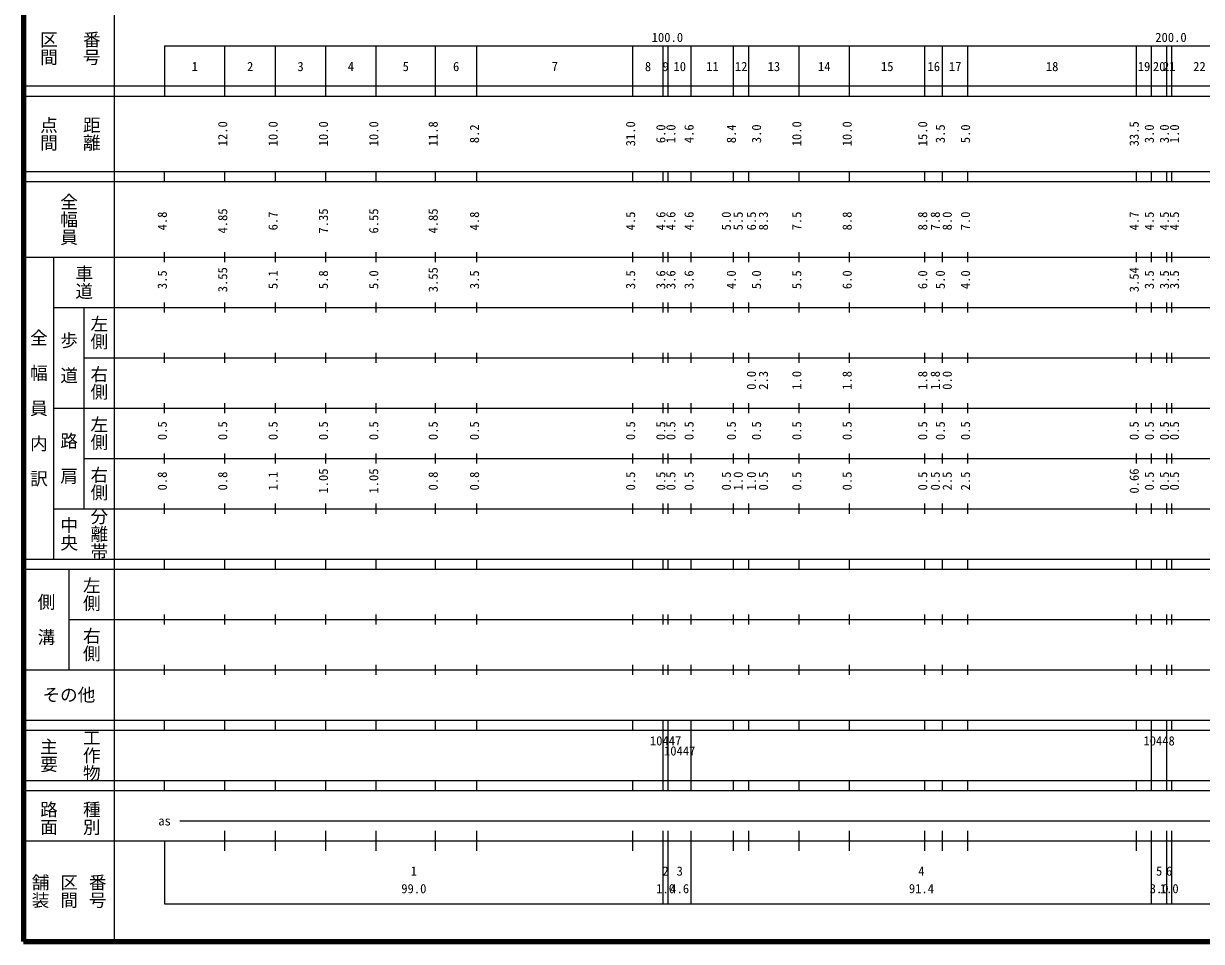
# Model space of a CAD drawing. Units: millimetres on the paper, enlarged 1000 times. Extents: x 40000 to 680000, y 20000 to 380000.
# Drawn here: x 40000 to 273899, y 20000 to 202409 of the extents above; entities that cross this region are included whole.
import ezdxf
from ezdxf.enums import TextEntityAlignment as Align

# ---------------------------------------------------------------- set-up
doc = ezdxf.new("R2010")
doc.units = ezdxf.units.MM
doc.header["$LTSCALE"] = 1000
doc.layers.add('S-TTL', color=2, linetype='Continuous', lineweight=140)
doc.layers.add('S-TTL-BAND', color=7, linetype='Continuous', lineweight=25)
doc.styles.add('@ＭＳ ゴシック', font='')
doc.styles.add('ＭＳ ゴシック', font='')
doc.styles.get('@ＭＳ ゴシック').set_extended_font_data('@MS Gothic')
doc.styles.get('ＭＳ ゴシック').set_extended_font_data('MS Gothic')

msp = doc.modelspace()

# ---------------------------------------------------------------- linework, layer by layer
at = {"layer": 'S-TTL'}
for p, q in [((40000, 380000), (40000, 20000)), ((40000, 20000), (680000, 20000))]:
    msp.add_line(p, q, dxfattribs=at)
at = {"layer": 'S-TTL-BAND'}
for p, q in [((58000, 370000), (58000, 20000)), ((68000, 198000), (579000, 198000)), ((68000, 198000), (68000, 188000)), ((80000, 188000), (80000, 198000)), ((90000, 188000), (90000, 198000)), ((100000, 188000), (100000, 198000)), ((110000, 188000), (110000, 198000)), ((121800, 188000), (121800, 198000)), ((130000, 188000), (130000, 198000)), ((161000, 188000), (161000, 198000)), ((167000, 188000), (167000, 198000)), ((168000, 188000), (168000, 198000)), ((172600, 188000), (172600, 198000)), ((181000, 188000), (181000, 198000)), ((184000, 188000), (184000, 198000)), ((194000, 188000), (194000, 198000)), ((204000, 188000), (204000, 198000)), ((219000, 188000), (219000, 198000)), ((222500, 188000), (222500, 198000)), ((227500, 188000), (227500, 198000)), ((261000, 188000), (261000, 198000)), ((264000, 188000), (264000, 198000)), ((267000, 188000), (267000, 198000)), ((268000, 188000), (268000, 198000)), ((40000, 190000), (579000, 190000)), ((40000, 188000), (579000, 188000)), ((40000, 173000), (579000, 173000)), ((40000, 171000), (579000, 171000)), ((68000, 171000), (68000, 173000)), ((80000, 171000), (80000, 173000)), ((90000, 171000), (90000, 173000)), ((100000, 171000), (100000, 173000)), ((110000, 171000), (110000, 173000)), ((121800, 171000), (121800, 173000)), ((130000, 171000), (130000, 173000)), ((161000, 171000), (161000, 173000)), ((167000, 171000), (167000, 173000)), ((168000, 171000), (168000, 173000)), ((172600, 171000), (172600, 173000)), ((181000, 171000), (181000, 173000)), ((184000, 171000), (184000, 173000)), ((194000, 171000), (194000, 173000)), ((204000, 171000), (204000, 173000)), ((219000, 171000), (219000, 173000)), ((222500, 171000), (222500, 173000)), ((227500, 171000), (227500, 173000)), ((261000, 171000), (261000, 173000)), ((264000, 171000), (264000, 173000)), ((267000, 171000), (267000, 173000)), ((268000, 171000), (268000, 173000)), ((68000, 155000), (68000, 157000)), ((80000, 155000), (80000, 157000)), ((90000, 155000), (90000, 157000)), ((100000, 155000), (100000, 157000)), ((110000, 155000), (110000, 157000)), ((121800, 155000), (121800, 157000)), ((130000, 155000), (130000, 157000)), ((161000, 155000), (161000, 157000)), ((167000, 155000), (167000, 157000)), ((168000, 155000), (168000, 157000)), ((172600, 155000), (172600, 157000)), ((181000, 155000), (181000, 157000)), ((184000, 155000), (184000, 157000)), ((194000, 155000), (194000, 157000)), ((204000, 155000), (204000, 157000)), ((219000, 155000), (219000, 157000)), ((222500, 155000), (222500, 157000)), ((227500, 155000), (227500, 157000)), ((261000, 155000), (261000, 157000)), ((264000, 155000), (264000, 157000)), ((267000, 155000), (267000, 157000)), ((268000, 155000), (268000, 157000)), ((40000, 156000), (579000, 156000)), ((46000, 96000), (46000, 156000)), ((46000, 146000), (579000, 146000)), ((52000, 146000), (52000, 106000)), ((68000, 145000), (68000, 147000)), ((80000, 145000), (80000, 147000)), ((90000, 145000), (90000, 147000)), ((100000, 145000), (100000, 147000)), ((110000, 145000), (110000, 147000)), ((121800, 145000), (121800, 147000)), ((130000, 145000), (130000, 147000)), ((161000, 145000), (161000, 147000)), ((167000, 145000), (167000, 147000)), ((168000, 145000), (168000, 147000)), ((172600, 145000), (172600, 147000)), ((181000, 145000), (181000, 147000)), ((184000, 145000), (184000, 147000)), ((194000, 145000), (194000, 147000)), ((204000, 145000), (204000, 147000)), ((219000, 145000), (219000, 147000)), ((222500, 145000), (222500, 147000)), ((227500, 145000), (227500, 147000)), ((261000, 145000), (261000, 147000)), ((264000, 145000), (264000, 147000)), ((267000, 145000), (267000, 147000)), ((268000, 145000), (268000, 147000)), ((52000, 136000), (579000, 136000)), ((68000, 135000), (68000, 137000)), ((80000, 135000), (80000, 137000)), ((90000, 135000), (90000, 137000)), ((100000, 135000), (100000, 137000)), ((110000, 135000), (110000, 137000)), ((121800, 135000), (121800, 137000)), ((130000, 135000), (130000, 137000)), ((161000, 135000), (161000, 137000)), ((167000, 135000), (167000, 137000)), ((168000, 135000), (168000, 137000)), ((172600, 135000), (172600, 137000)), ((181000, 135000), (181000, 137000)), ((184000, 135000), (184000, 137000)), ((194000, 135000), (194000, 137000)), ((204000, 135000), (204000, 137000)), ((219000, 135000), (219000, 137000)), ((222500, 135000), (222500, 137000)), ((227500, 135000), (227500, 137000)), ((261000, 135000), (261000, 137000)), ((264000, 135000), (264000, 137000)), ((267000, 135000), (267000, 137000)), ((268000, 135000), (268000, 137000)), ((68000, 125000), (68000, 127000)), ((80000, 125000), (80000, 127000)), ((90000, 125000), (90000, 127000)), ((100000, 125000), (100000, 127000)), ((110000, 125000), (110000, 127000)), ((121800, 125000), (121800, 127000)), ((130000, 125000), (130000, 127000)), ((161000, 125000), (161000, 127000)), ((167000, 125000), (167000, 127000)), ((168000, 125000), (168000, 127000)), ((172600, 125000), (172600, 127000)), ((181000, 125000), (181000, 127000)), ((184000, 125000), (184000, 127000)), ((194000, 125000), (194000, 127000)), ((204000, 125000), (204000, 127000)), ((219000, 125000), (219000, 127000)), ((222500, 125000), (222500, 127000)), ((227500, 125000), (227500, 127000)), ((261000, 125000), (261000, 127000)), ((264000, 125000), (264000, 127000)), ((267000, 125000), (267000, 127000)), ((268000, 125000), (268000, 127000)), ((46000, 126000), (579000, 126000)), ((68000, 115000), (68000, 117000)), ((80000, 115000), (80000, 117000)), ((90000, 115000), (90000, 117000)), ((100000, 115000), (100000, 117000)), ((110000, 115000), (110000, 117000)), ((121800, 115000), (121800, 117000)), ((130000, 115000), (130000, 117000)), ((161000, 115000), (161000, 117000)), ((167000, 115000), (167000, 117000)), ((168000, 115000), (168000, 117000)), ((172600, 115000), (172600, 117000)), ((181000, 115000), (181000, 117000)), ((184000, 115000), (184000, 117000)), ((194000, 115000), (194000, 117000)), ((204000, 115000), (204000, 117000)), ((219000, 115000), (219000, 117000)), ((222500, 115000), (222500, 117000)), ((227500, 115000), (227500, 117000)), ((261000, 115000), (261000, 117000)), ((264000, 115000), (264000, 117000)), ((267000, 115000), (267000, 117000)), ((268000, 115000), (268000, 117000)), ((52000, 116000), (579000, 116000)), ((46000, 106000), (579000, 106000)), ((68000, 105000), (68000, 107000)), ((80000, 105000), (80000, 107000)), ((90000, 105000), (90000, 107000)), ((100000, 105000), (100000, 107000)), ((110000, 105000), (110000, 107000)), ((121800, 105000), (121800, 107000)), ((130000, 105000), (130000, 107000)), ((161000, 105000), (161000, 107000)), ((167000, 105000), (167000, 107000)), ((168000, 105000), (168000, 107000)), ((172600, 105000), (172600, 107000)), ((181000, 105000), (181000, 107000)), ((184000, 105000), (184000, 107000)), ((194000, 105000), (194000, 107000)), ((204000, 105000), (204000, 107000)), ((219000, 105000), (219000, 107000)), ((222500, 105000), (222500, 107000)), ((227500, 105000), (227500, 107000)), ((261000, 105000), (261000, 107000)), ((264000, 105000), (264000, 107000)), ((267000, 105000), (267000, 107000)), ((268000, 105000), (268000, 107000)), ((40000, 96000), (579000, 96000)), ((68000, 94000), (68000, 96000)), ((80000, 94000), (80000, 96000)), ((90000, 94000), (90000, 96000)), ((100000, 94000), (100000, 96000)), ((110000, 94000), (110000, 96000)), ((121800, 94000), (121800, 96000)), ((130000, 94000), (130000, 96000)), ((161000, 94000), (161000, 96000)), ((167000, 94000), (167000, 96000)), ((168000, 94000), (168000, 96000)), ((172600, 94000), (172600, 96000)), ((181000, 94000), (181000, 96000)), ((184000, 94000), (184000, 96000)), ((194000, 94000), (194000, 96000)), ((204000, 94000), (204000, 96000)), ((219000, 94000), (219000, 96000)), ((222500, 94000), (222500, 96000)), ((227500, 94000), (227500, 96000)), ((261000, 94000), (261000, 96000)), ((264000, 94000), (264000, 96000)), ((267000, 94000), (267000, 96000)), ((268000, 94000), (268000, 96000)), ((40000, 94000), (579000, 94000)), ((49000, 94000), (49000, 74000)), ((68000, 83000), (68000, 85000)), ((80000, 83000), (80000, 85000)), ((90000, 83000), (90000, 85000)), ((100000, 83000), (100000, 85000)), ((110000, 83000), (110000, 85000)), ((121800, 83000), (121800, 85000)), ((130000, 83000), (130000, 85000)), ((161000, 83000), (161000, 85000)), ((167000, 83000), (167000, 85000)), ((168000, 83000), (168000, 85000)), ((172600, 83000), (172600, 85000)), ((181000, 83000), (181000, 85000)), ((184000, 83000), (184000, 85000)), ((194000, 83000), (194000, 85000)), ((204000, 83000), (204000, 85000)), ((219000, 83000), (219000, 85000)), ((222500, 83000), (222500, 85000)), ((227500, 83000), (227500, 85000)), ((261000, 83000), (261000, 85000)), ((264000, 83000), (264000, 85000)), ((267000, 83000), (267000, 85000)), ((268000, 83000), (268000, 85000)), ((49000, 84000), (579000, 84000)), ((68000, 73000), (68000, 75000)), ((80000, 73000), (80000, 75000)), ((90000, 73000), (90000, 75000)), ((100000, 73000), (100000, 75000)), ((110000, 73000), (110000, 75000)), ((121800, 73000), (121800, 75000)), ((130000, 73000), (130000, 75000)), ((161000, 73000), (161000, 75000)), ((167000, 73000), (167000, 75000)), ((168000, 73000), (168000, 75000)), ((172600, 73000), (172600, 75000)), ((181000, 73000), (181000, 75000)), ((184000, 73000), (184000, 75000)), ((194000, 73000), (194000, 75000)), ((204000, 73000), (204000, 75000)), ((219000, 73000), (219000, 75000)), ((222500, 73000), (222500, 75000)), ((227500, 73000), (227500, 75000)), ((261000, 73000), (261000, 75000)), ((264000, 73000), (264000, 75000)), ((267000, 73000), (267000, 75000)), ((268000, 73000), (268000, 75000)), ((40000, 74000), (579000, 74000)), ((40000, 64000), (579000, 64000)), ((68000, 62000), (68000, 64000)), ((80000, 62000), (80000, 64000)), ((90000, 62000), (90000, 64000)), ((100000, 62000), (100000, 64000)), ((110000, 62000), (110000, 64000)), ((121800, 62000), (121800, 64000)), ((130000, 62000), (130000, 64000)), ((161000, 62000), (161000, 64000)), ((167000, 62000), (167000, 64000)), ((168000, 62000), (168000, 64000)), ((172600, 62000), (172600, 64000)), ((181000, 62000), (181000, 64000)), ((184000, 62000), (184000, 64000)), ((194000, 62000), (194000, 64000)), ((204000, 62000), (204000, 64000)), ((219000, 62000), (219000, 64000)), ((222500, 62000), (222500, 64000)), ((227500, 62000), (227500, 64000)), ((261000, 62000), (261000, 64000)), ((264000, 62000), (264000, 64000)), ((267000, 62000), (267000, 64000)), ((268000, 62000), (268000, 64000)), ((40000, 62000), (579000, 62000)), ((167000, 52000), (167000, 62000)), ((168000, 52000), (168000, 62000)), ((168000, 52000), (168000, 62000)), ((172600, 52000), (172600, 62000)), ((264000, 52000), (264000, 62000)), ((267000, 52000), (267000, 62000)), ((40000, 52000), (579000, 52000)), ((68000, 50000), (68000, 52000)), ((80000, 50000), (80000, 52000)), ((90000, 50000), (90000, 52000)), ((100000, 50000), (100000, 52000)), ((110000, 50000), (110000, 52000)), ((121800, 50000), (121800, 52000)), ((130000, 50000), (130000, 52000)), ((161000, 50000), (161000, 52000)), ((167000, 50000), (167000, 52000)), ((168000, 50000), (168000, 52000)), ((172600, 50000), (172600, 52000)), ((181000, 50000), (181000, 52000)), ((184000, 50000), (184000, 52000)), ((194000, 50000), (194000, 52000)), ((204000, 50000), (204000, 52000)), ((219000, 50000), (219000, 52000)), ((222500, 50000), (222500, 52000)), ((227500, 50000), (227500, 52000)), ((261000, 50000), (261000, 52000)), ((264000, 50000), (264000, 52000)), ((267000, 50000), (267000, 52000)), ((268000, 50000), (268000, 52000)), ((40000, 50000), (579000, 50000)), ((71000, 44000), (558000, 44000)), ((40000, 40000), (579000, 40000)), ((68000, 40000), (68000, 27500)), ((80000, 38000), (80000, 42000)), ((90000, 38000), (90000, 42000)), ((100000, 38000), (100000, 42000)), ((110000, 38000), (110000, 42000)), ((121800, 38000), (121800, 42000)), ((130000, 38000), (130000, 42000)), ((161000, 38000), (161000, 42000)), ((167000, 27500), (167000, 42000)), ((168000, 27500), (168000, 42000)), ((172600, 27500), (172600, 42000)), ((181000, 38000), (181000, 42000)), ((184000, 38000), (184000, 42000)), ((194000, 38000), (194000, 42000)), ((204000, 38000), (204000, 42000)), ((219000, 38000), (219000, 42000)), ((222500, 38000), (222500, 42000)), ((227500, 38000), (227500, 42000)), ((261000, 38000), (261000, 42000)), ((264000, 27500), (264000, 42000)), ((267000, 27500), (267000, 42000)), ((268000, 27500), (268000, 42000)), ((68000, 27500), (579000, 27500))]:
    msp.add_line(p, q, dxfattribs=at)

# ---------------------------------------------------------------- texts
at = {"layer": 'S-TTL-BAND', "style": '@ＭＳ ゴシック'}
for s, p in [('区間', (45000, 197500)), ('番号', (53500, 197500)), ('点間', (45000, 180500)), ('距離', (53500, 180500)), ('全幅員', (49000, 163500)), ('車道', (52000, 151000)), ('左側', (55000, 141000)), ('全\u3000幅\u3000員\u3000内\u3000訳', (43000, 126000)), ('歩\u3000道', (49000, 136000)), ('右側', (55000, 131000)), ('左側', (55000, 121000)), ('路\u3000肩', (49000, 116000)), ('右側', (55000, 111000)), ('分離帯', (55000, 101000)), ('中央', (49000, 101000)), ('左側', (53500, 89000)), ('側\u3000溝', (44500, 84000)), ('右側', (53500, 79000)), ('工作物', (53500, 57000)), ('主要', (45000, 57000)), ('路面', (45000, 44500)), ('種別', (53500, 44500)), ('舗装', (43333, 30000)), ('区間', (49000, 30000)), ('番号', (54667, 30000))]:
    msp.add_text(s, height=2566, rotation=270, dxfattribs=at).set_placement(p, align=Align.MIDDLE_CENTER)
at = {"layer": 'S-TTL-BAND', "style": 'ＭＳ ゴシック'}
for s, p in [('100.0', (167844, 198195)), ('200.0', (267844, 198195)), ('1', (74000, 192405)), ('2', (85000, 192405)), ('3', (95000, 192405)), ('4', (105000, 192405)), ('5', (115900, 192405)), ('6', (125900, 192405)), ('7', (145500, 192405)), ('8', (164000, 192405)), ('9', (167500, 192405)), ('10', (170300, 192405)), ('11', (176800, 192405)), ('12', (182500, 192405)), ('13', (189000, 192405)), ('14', (199000, 192405)), ('15', (211500, 192405)), ('16', (220750, 192405)), ('17', (225000, 192405)), ('18', (244250, 192405)), ('19', (262500, 192405)), ('20', (265500, 192405)), ('21', (267500, 192405)), ('22', (273500, 192405)), ('as', (68000, 42500)), ('1', (117500, 32523)), ('2', (167500, 32523)), ('3', (170300, 32523)), ('4', (218300, 32523)), ('5', (265500, 32523)), ('6', (267500, 32523)), ('99.0', (117500, 29033)), ('1.0', (167500, 29033)), ('4.6', (170300, 29033)), ('91.4', (218300, 29033)), ('3.0', (265500, 29033)), ('1.0', (267500, 29033))]:
    msp.add_text(s, height=1833, dxfattribs=at).set_placement(p, align=Align.BOTTOM_CENTER)
for s, p in [('12.0', (81000, 180500)), ('10.0', (91000, 180500)), ('10.0', (101000, 180500)), ('10.0', (111000, 180500)), ('11.8', (122800, 180500)), ('31.0', (162000, 180500)), ('10.0', (195000, 180500)), ('10.0', (205000, 180500)), ('15.0', (220000, 180500)), ('33.5', (262000, 180500)), ('8.2', (131000, 180500)), ('6.0', (168000, 180500)), ('1.0', (170000, 180500)), ('4.6', (173600, 180500)), ('8.4', (182000, 180500)), ('3.0', (187000, 180500)), ('3.5', (223500, 180500)), ('5.0', (228500, 180500)), ('3.0', (265000, 180500)), ('3.0', (268000, 180500)), ('1.0', (270000, 180500)), ('4.8', (69000, 163174)), ('4.85', (81000, 163174)), ('6.7', (91000, 163174)), ('7.35', (101000, 163174)), ('6.55', (111000, 163174)), ('4.85', (122800, 163174)), ('4.8', (131000, 163174)), ('4.5', (162000, 163174)), ('4.6', (168000, 163174)), ('4.6', (170000, 163174)), ('4.6', (173600, 163174)), ('5.0', (181000, 163174)), ('5.5', (183370, 163174)), ('6.5', (186000, 163174)), ('8.3', (188370, 163174)), ('7.5', (195000, 163174)), ('8.8', (205000, 163174)), ('8.8', (220000, 163174)), ('7.8', (222500, 163174)), ('8.0', (224870, 163174)), ('7.0', (228500, 163174)), ('4.7', (262000, 163174)), ('4.5', (265000, 163174)), ('4.5', (268000, 163174)), ('4.5', (270000, 163174)), ('3.5', (69000, 151500)), ('3.55', (81000, 151500)), ('5.1', (91000, 151500)), ('5.8', (101000, 151500)), ('5.0', (111000, 151500)), ('3.55', (122800, 151500)), ('3.5', (131000, 151500)), ('3.5', (162000, 151500)), ('3.6', (168000, 151500)), ('3.6', (170000, 151500)), ('3.6', (173600, 151500)), ('4.0', (182000, 151500)), ('5.0', (187000, 151500)), ('5.5', (195000, 151500)), ('6.0', (205000, 151500)), ('6.0', (220000, 151500)), ('5.0', (223500, 151500)), ('4.0', (228500, 151500)), ('3.54', (262000, 151500)), ('3.5', (265000, 151500)), ('3.5', (268000, 151500)), ('3.5', (270000, 151500)), ('0.0', (186000, 131500)), ('2.3', (188370, 131500)), ('1.0', (195000, 131500)), ('1.8', (205000, 131500)), ('1.8', (220000, 131500)), ('1.8', (222500, 131500)), ('0.0', (224870, 131500)), ('0.5', (69000, 121500)), ('0.5', (81000, 121500)), ('0.5', (91000, 121500)), ('0.5', (101000, 121500)), ('0.5', (111000, 121500)), ('0.5', (122800, 121500)), ('0.5', (131000, 121500)), ('0.5', (162000, 121500)), ('0.5', (168000, 121500)), ('0.5', (170000, 121500)), ('0.5', (173600, 121500)), ('0.5', (182000, 121500)), ('0.5', (187000, 121500)), ('0.5', (195000, 121500)), ('0.5', (205000, 121500)), ('0.5', (220000, 121500)), ('0.5', (223500, 121500)), ('0.5', (228500, 121500)), ('0.5', (262000, 121500)), ('0.5', (265000, 121500)), ('0.5', (268000, 121500)), ('0.5', (270000, 121500)), ('0.8', (69000, 111500)), ('0.8', (81000, 111500)), ('1.1', (91000, 111500)), ('1.05', (101000, 111500)), ('1.05', (111000, 111500)), ('0.8', (122800, 111500)), ('0.8', (131000, 111500)), ('0.5', (162000, 111500)), ('0.5', (168000, 111500)), ('0.5', (170000, 111500)), ('0.5', (173600, 111500)), ('0.5', (181000, 111500)), ('1.0', (183370, 111500)), ('1.0', (186000, 111500)), ('0.5', (188370, 111500)), ('0.5', (195000, 111500)), ('0.5', (205000, 111500)), ('0.5', (220000, 111500)), ('0.5', (222500, 111500)), ('2.5', (224870, 111500)), ('2.5', (228500, 111500)), ('0.66', (262000, 111500)), ('0.5', (265000, 111500)), ('0.5', (268000, 111500)), ('0.5', (270000, 111500))]:
    msp.add_text(s, height=1833, rotation=90, dxfattribs=at).set_placement(p, align=Align.BOTTOM_CENTER)
msp.add_text('その他', height=2566, dxfattribs=at).set_placement((49000, 69000), align=Align.MIDDLE_CENTER)
for s, p in [('10447', (164375, 58405)), ('10447', (167175, 56405)), ('10448', (262375, 58405))]:
    msp.add_text(s, height=1833, dxfattribs=at).set_placement(p, align=Align.BOTTOM_LEFT)

doc.saveas('drawing.dxf')
